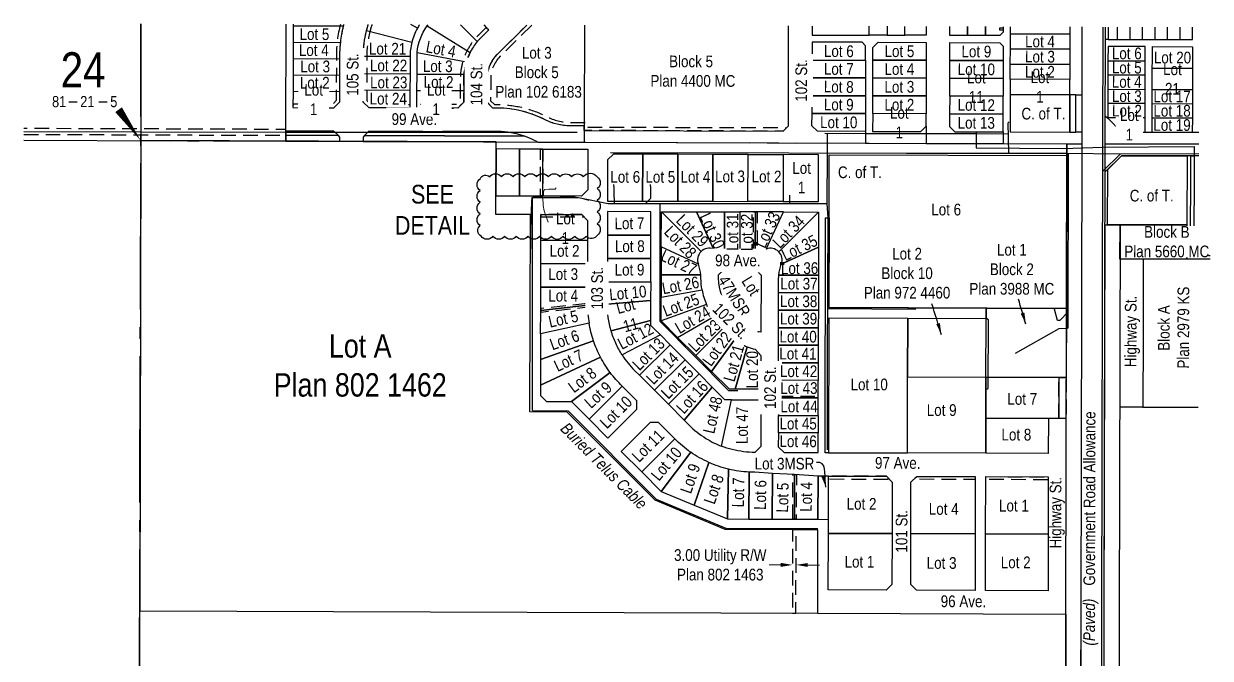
# Model space of a CAD drawing. Extents: x 489786 to 491808, y 6209120 to 6210926.
# Drawn here: x 490795 to 491808, y 6209662 to 6210204 of the extents above; entities that cross this region are included whole.
import ezdxf
from ezdxf.enums import TextEntityAlignment as Align

# ---------------------------------------------------------------- set-up
doc = ezdxf.new("R2010")
doc.units = 0
doc.header["$LTSCALE"] = 5
doc.header["$PDSIZE"] = 0.5
doc.linetypes.add('foc-FLOWLINE', pattern=[3.75, 2.5, -1.25])
doc.linetypes.add('foc-QUARTERLINE', pattern=[33, 25, -3, 2, -3])
doc.layers.get('Defpoints').update_dxf_attribs({"color": 9})
for name, color, linetype in [('10', 1, 'Continuous'), ('9', 3, 'Continuous'), ('AS-TELUS', 224, 'foc-TEL'), ('AS-UNDERLAY-H', 141, 'Continuous'), ('C-EZE', 13, 'foc-FLOWLINE'), ('C-SYMBOL', 7, 'Continuous'), ('DETAIL-T', 7, 'Continuous'), ('F-EZE', 190, 'foc-FLOWLINE'), ('F-RW', 190, 'Continuous'), ('L-QSEC', 8, 'foc-QUARTERLINE'), ('L-ROAD-T', 7, 'Continuous'), ('L-SEC', 7, 'Continuous'), ('L-SECLBL', 7, 'Continuous'), ('L-TITLEDB', 4, 'Continuous'), ('L-TITLEDB-T', 4, 'Continuous'), ('PROPOSED-SCOPE', 240, 'Continuous')]:
    doc.layers.add(name, color=color, linetype=linetype)
for name, color, linetype, lineweight in [('AS-CABLE-ATCO PIPELINES', 241, 'foc-CABLE', 9), ('C-EZE-T', 13, 'Continuous', 9), ('T-TEXT', 48, 'Continuous', 18)]:
    doc.layers.add(name, color=color, linetype=linetype, lineweight=lineweight)
doc.styles.add('175L', font='ARIALN.TTF', dxfattribs={"height": 20})
doc.styles.add('80CG', font='ARIALN.TTF', dxfattribs={"height": 10})
doc.styles.add('80L', font='ARIALN.TTF', dxfattribs={"height": 10})
doc.styles.add('80LS', font='ARIALNI.TTF', dxfattribs={"height": 10})
doc.styles.add('foc-LtypeFont', font='ARIALN.TTF', dxfattribs={"height": 7.35})
doc.styles.add('SIMPLEX', font='ARIALN.TTF')
doc.linetypes.add('foc-CABLE', pattern='A,2,-1,["C",foc-LtypeFont,S=0.2,R=0,X=-0.625,Y=-0.75],-1.24,8', length=12.24)
doc.linetypes.add('foc-TEL', pattern='A,2,-1,["T",foc-LtypeFont,S=0.2,R=0,X=-0.425,Y=-0.75],-1.24,8', length=12.24)
doc.dimstyles.new('Compass 5 000', dxfattribs={"dimscale": 5, "dimtxt": 9, "dimasz": 2, "dimexe": 0.2, "dimexo": 0.0625, "dimgap": 0.5, "dimtad": 0, "dimtih": 1, "dimtoh": 1, "dimzin": 0, "dimdsep": 46, "dimtxsty": '80CG', "dimcen": 0.1, "dimse1": 1, "dimse2": 1, "dimclrd": 256, "dimclrt": 256, "dimaunit": 1, "dimadec": 4, "dimazin": 0, "dimtfac": 0.06, "dimtofl": 0, "dimtmove": 0, "dimatfit": 1, "dimfxl": 0.2, "dimtolj": 1, "dimtzin": 0, "dimlwd": -1, "dimarcsym": 0})

# ---------------------------------------------------------------- blocks, each defined once
blk = doc.blocks.new('L-SECLBL')
at = {"layer": '9', "color": 7}
for p, q in [((-5.1, -27.8), (-12.3, -27.8)), ((20.7, -27.8), (13.5, -27.8))]:
    blk.add_line(p, q, dxfattribs=at)
at = {"layer": '10', "color": 2, "style": 'SIMPLEX'}
blk.add_attdef('SEC', text='', height=30, dxfattribs=at).set_placement((0, 0), align=Align.MIDDLE)
at = {"layer": '10', "color": 5, "style": '80L'}
blk.add_attdef('TWP', text='', height=9.5, dxfattribs=at).set_placement((-14.4, -27.4), align=Align.MIDDLE_RIGHT)
blk.add_attdef('RGE', text='', height=9.5, dxfattribs=at).set_placement((3.6, -27.4), align=Align.MIDDLE_CENTER)
blk.add_attdef('MER', text='', height=9.5, dxfattribs=at).set_placement((23.2, -27.4), align=Align.MIDDLE_LEFT)
blk = doc.blocks.new('*D449')
at = {"layer": 'C-EZE-T', "transparency": 16777216}
for p, q in [((491441.5, 6209741.8), (491431.5, 6209741.8)), ((491464.6, 6209741.7), (491474.6, 6209741.7))]:
    blk.add_line(p, q, dxfattribs=at)
for points in [[(491441.5, 6209743.5), (491441.4, 6209740.1), (491451.5, 6209741.8)], [(491464.6, 6209743.4), (491464.5, 6209740.1), (491454.6, 6209741.8)]]:
    blk.add_solid(points, dxfattribs=at)
at = {"layer": 'Defpoints', "color": 0, "transparency": 16777216}
for p in [(491451.4, 6209740.7), (491451.5, 6209741.8), (491454.5, 6209740.7)]:
    blk.add_point(p, dxfattribs=at)
at = {"layer": 'C-EZE-T', "transparency": 16777216, "insert": (491389.8, 6209741.8), "char_height": 10, "attachment_point": 5, "style": '80CG'}
blk.add_mtext('\\A1;3.00 Utility R/W\\PPlan 802 1463', dxfattribs=at)

msp = doc.modelspace()

# ---------------------------------------------------------------- hatches: boundary and pattern name
at = {"layer": 'AS-UNDERLAY-H'}
h = msp.add_hatch(color=256, dxfattribs=at)
h.dxf.hatch_style = 1
h.paths.add_polyline_path([(491418.613, 6210017.762), (491422.138, 6210017.762), (491422.138, 6210014.592), (491418.613, 6210014.592)])
h = msp.add_hatch(color=256, dxfattribs=at)
h.dxf.hatch_style = 1
h.paths.add_polyline_path([(491340.938, 6210004.729), (491340.938, 6210001.204), (491337.767, 6210001.204), (491337.767, 6210004.729)])
h = msp.add_hatch(color=256, dxfattribs=at)
h.dxf.hatch_style = 1
h.paths.add_polyline_path([(491440.894, 6210000.702), (491444.495, 6210000.702), (491444.495, 6209998.154), (491440.894, 6209998.154)])

# ---------------------------------------------------------------- linework, layer by layer
at = {"layer": 'AS-CABLE-ATCO PIPELINES', "flags": 128}
for points in [[(491238.687, 6210056.969), (491238.69, 6210060.767), (491239.736, 6210062.589), (491243.252, 6210062.964), (491248.695, 6210063.013), (491249.486, 6210064.194)], [(491228.778, 6210011.941), (491228.771, 6210028.663), (491228.41, 6210043.479), (491228.657, 6210052.357), (491228.845, 6210055.706), (491229.691, 6210056.168), (491231.159, 6210056.184), (491237.177, 6210056.12), (491238.422, 6210056.329), (491238.431, 6210056.338)], [(491242.732, 6210034.864), (491240.127, 6210041.827), (491239.24, 6210044.488), (491238.625, 6210049.062), (491238.289, 6210056.231)], [(491238.997, 6210055.998), (491252.914, 6210056.382), (491261.585, 6210056.494), (491265.433, 6210056.253), (491270.753, 6210055.207), (491277.416, 6210053.296)]]:
    msp.add_lwpolyline(points, dxfattribs=at)
at = {"layer": 'AS-TELUS', "flags": 128}
for points in [[(491714.805, 6209197.274), (491715.028, 6209297.286), (491715.85, 6209699.455), (491716.672, 6210101.624), (491716.876, 6210201.513)], [(491636.351, 6210093.632), (491635.807, 6210119.694), (491636.735, 6210120.524)], [(490794.803, 6210112.329), (490894.754, 6210111.902), (491018.766, 6210111.708), (491267.588, 6210111.533)], [(491479.033, 6210110.673), (491513.9, 6210110.602), (491608.499, 6210110.452), (491636.003, 6210110.311)], [(491481.46, 6209840.268), (491481.489, 6209917.715), (491481.891, 6210038.362), (491481.076, 6210050.551), (491481.288, 6210093.818), (491481.288, 6210110.669)], [(491608.499, 6210111.966), (491608.499, 6210098.169), (491682.546, 6210097.566), (491716.666, 6210098.703), (491794.761, 6210099.322), (491794.712, 6210081.661)], [(491296.008, 6210094.307), (491448.382, 6210093.859), (491548.905, 6210093.733), (491685.754, 6210093.575), (491731.286, 6210093.267), (491798.499, 6210093.297)], [(491641.996, 6209922.782), (491679.421, 6209943.932), (491686.467, 6209944.152), (491687.04, 6209944.548), (491687.322, 6210093.564)], [(491731.718, 6210093.267), (491716.624, 6210078.349)], [(491449.218, 6210050.565), (491449.005, 6210077.784), (491453.513, 6210077.741)], [(491299.462, 6210050.722), (491298.931, 6210070.426)], [(491326.027, 6210050.647), (491330.379, 6210055.096), (491330.274, 6210075.4), (491336.778, 6210075.454)], [(491229.433, 6209873.702), (491229.364, 6209921), (491229.478, 6209999.768), (491229.363, 6210031.069), (491229.294, 6210055.407), (491268.845, 6210055.686), (491293.964, 6210050.738), (491338.512, 6210050.612), (491481.076, 6210050.551)], [(491404.881, 6209890.436), (491397.228, 6209890.436), (491338.542, 6209949.737), (491338.585, 6210050.612)], [(491481.633, 6209960.858), (491556.942, 6209960.452)], [(491687.065, 6209958.038), (491679.793, 6209950.726), (491677.775, 6209950.782), (491675.365, 6209960.307)], [(491617.637, 6209891.755), (491618.58, 6209892.92), (491618.931, 6209951.185), (491617.415, 6209952.166)], [(491229.433, 6209873.702), (491259.93, 6209873.567), (491335.141, 6209798.089), (491394.512, 6209773.15), (491473.226, 6209772.937)]]:
    msp.add_lwpolyline(points, dxfattribs=at)
at = {"layer": 'C-EZE', "flags": 128}
for points in [[(491236.261, 6210097.164), (491238.259, 6210097.157), (491238.183, 6210057.137), (491236.185, 6210057.142)], [(491273.529, 6210039.151), (491271.535, 6210041.153), (491236.564, 6210041.216), (491236.56, 6210039.218)], [(491439.483, 6209886.092), (491473.453, 6209886.024), (491473.45, 6209884.526), (491439.479, 6209884.594)], [(491451.693, 6209780.845), (491451.84, 6209819.014), (491454.837, 6209818.837), (491454.691, 6209780.835)], [(491534.182, 6209815.036), (491531.69, 6209817.541), (491482.306, 6209817.713), (491482.301, 6209815.217)], [(491607.625, 6209817.275), (491607.62, 6209814.778), (491555.162, 6209814.962), (491557.665, 6209817.45)], [(491616.616, 6209817.243), (491669.983, 6209817.057), (491669.978, 6209814.558), (491616.612, 6209814.746)], [(491451.414, 6209700.484), (491454.411, 6209700.474), (491454.656, 6209771.844), (491451.659, 6209771.855)]]:
    msp.add_lwpolyline(points, close=True, dxfattribs=at)
msp.add_lwpolyline([(491418.316, 6210043.486), (491421.313, 6210043.481), (491421.247, 6210009.792, -0.01132474), (491419.749, 6210009.635, -0.01127099), (491418.25, 6210009.545)], format="xyb", close=True, dxfattribs=at)
msp.add_lwpolyline([(491276.385, 6209965.258), (491236.411, 6209960.799), (491236.408, 6209959.29), (491236.405, 6209957.782), (491276.405, 6209962.245, -0.00388236), (491276.384, 6209963.75)], format="xyb", dxfattribs=at)
at = {"layer": 'C-EZE'}
msp.add_lwpolyline([(491679.148, 6209901.942), (491685.362, 6209901.914), (491685.291, 6209866.956), (491679.076, 6209866.978)], close=True, dxfattribs=at)
at = {"layer": 'F-EZE', "flags": 128}
for points in [[(491065.271, 6210203.746, 0.06105882), (491061.868, 6210176.482), (491061.785, 6210138.7), (491058.538, 6210135.466), (491024.815, 6210135.568), (491024.805, 6210132.601), (491059.771, 6210132.467), (491064.778, 6210137.452), (491064.798, 6210146.444), (491064.824, 6210160.45), (491064.861, 6210174.43, -0.03065078), (491065.541, 6210188.415, -0.03233666), (491068.022, 6210202.396, -0.00314319), (491068.359, 6210203.736, -0.00314319)], [(491092.276, 6210203.654, 0.01827628), (491090.494, 6210197.557, 0.06153069), (491087.84, 6210176.423), (491087.758, 6210138.647), (491090.992, 6210135.401), (491124.718, 6210135.337), (491124.711, 6210132.34), (491089.743, 6210132.406), (491084.759, 6210137.413), (491084.781, 6210147.405), (491084.814, 6210161.4), (491084.844, 6210176.427, -0.0615652), (491087.59, 6210198.313, -0.01548271), (491089.125, 6210203.664, -0.01548271)], [(491228.706, 6210203.186), (491201.64, 6210176.228, 0.19890874), (491193.699, 6210157.171), (491193.659, 6210138.433), (491196.892, 6210135.186), (491199.646, 6210135.18, -0.11927416), (491241.541, 6210124.952, 0.11890259), (491261.593, 6210120.039), (491273.655, 6210119.995), (491276.646, 6210119.985), (491276.638, 6210115.999), (491446.477, 6210115.472), (491443.476, 6210112.487), (491273.668, 6210113.098), (491273.645, 6210116.998), (491261.581, 6210117.043, -0.11891085), (491240.165, 6210122.289, 0.11927294), (491199.64, 6210132.184), (491195.644, 6210132.192), (491190.659, 6210137.199), (491190.703, 6210157.178, -0.19889484), (491199.527, 6210178.351), (491224.474, 6210203.201)]]:
    msp.add_lwpolyline(points, format="xyb", dxfattribs=at)
msp.add_lwpolyline([(491130.706, 6210132.33), (491165.673, 6210132.251), (491170.677, 6210137.241), (491170.695, 6210147.213), (491170.723, 6210157.221, -0.02020893), (491170.891, 6210161.217, -0.05415034), (491172.926, 6210171.811, -0.04239832), (491176.088, 6210179.654, -0.05643441), (491182.255, 6210189.051, -0.02344716), (491185.422, 6210192.517), (491192.009, 6210199.077), (491189.897, 6210201.2), (491183.308, 6210194.641, 0.02212433), (491180.132, 6210191.183, 0.05652463), (491173.535, 6210181.239, 0.04523002), (491169.968, 6210172.37, 0.05370291), (491167.885, 6210161.223, 0.0190905), (491167.728, 6210157.227), (491167.704, 6210147.22), (491167.684, 6210138.486), (491164.437, 6210135.252), (491130.713, 6210135.326)], format="xyb", close=True, dxfattribs=at)
msp.add_lwpolyline([(490794.797, 6210109.754), (490894.881, 6210109.418), (491018.763, 6210108.923), (491018.767, 6210112.591), (491018.769, 6210113.95), (490894.892, 6210114.414), (490794.808, 6210114.749)], dxfattribs=at)
at = {"layer": 'F-RW', "flags": 128}
msp.add_lwpolyline([(491628.568, 6210198.809), (491628.572, 6210200.803), (491631.567, 6210200.798), (491631.563, 6210198.804)], close=True, dxfattribs=at)
at = {"layer": 'L-QSEC'}
for p, q in [((490893.007, 6209300.07), (490894.952, 6210204.33)), ((490794.787, 6210104.721), (491698.564, 6210101.624)), ((491718.671, 6210101.621), (491798.516, 6210101.606))]:
    msp.add_line(p, q, dxfattribs=at)
at = {"layer": 'L-SEC'}
for p, q in [((491698.768, 6210201.575), (491698.564, 6210101.624)), ((491718.671, 6210101.62), (491718.875, 6210201.507)), ((491698.564, 6210101.624), (491697.742, 6209699.456)), ((491717.849, 6209699.451), (491718.671, 6210101.62)), ((491697.742, 6209699.456), (491696.921, 6209297.288)), ((491717.027, 6209297.281), (491717.849, 6209699.451))]:
    msp.add_line(p, q, dxfattribs=at)
at = {"layer": 'L-SECLBL', "flags": 128}
msp.add_lwpolyline([(490894.737, 6210104.379, 0, 6.997, 0), (490875.823, 6210130.838, 0, 0, 0)], format="xyseb", dxfattribs=at)
at = {"layer": 'L-TITLEDB'}
for p, q in [((491024.958, 6210202.486), (491068.023, 6210202.396)), ((491131.06, 6210200.443), (491125.48, 6210203.54)), ((491139.442, 6210202.415), (491176.087, 6210179.654)), ((491167.972, 6210203.394), (491182.254, 6210189.051)), ((491729.274, 6210190.882), (491729.296, 6210201.471)), ((491739.93, 6210190.858), (491739.951, 6210201.434)), ((491750.586, 6210190.835), (491750.607, 6210201.398)), ((491761.243, 6210190.812), (491761.263, 6210201.361)), ((491771.898, 6210190.789), (491771.919, 6210201.325)), ((491782.554, 6210190.765), (491782.574, 6210201.288)), ((491126.271, 6210188.241), (491087.591, 6210198.313)), ((491721.054, 6210190.9), (491718.853, 6210190.904)), ((491024.928, 6210188.501), (491065.54, 6210188.415)), ((491130.934, 6210179.754), (491172.926, 6210171.811)), ((491024.898, 6210174.515), (491064.861, 6210174.43)), ((491721.017, 6210172.624), (491752.831, 6210172.557)), ((491024.856, 6210160.56), (491064.824, 6210160.45)), ((491124.771, 6210161.3), (491084.814, 6210161.4)), ((491130.767, 6210161.292), (491170.891, 6210161.217)), ((491752.805, 6210160.373), (491720.992, 6210160.44)), ((491758.908, 6210166.475), (491793.165, 6210166.433)), ((491024.835, 6210146.578), (491064.798, 6210146.444)), ((491124.743, 6210147.324), (491084.781, 6210147.405)), ((491130.739, 6210147.313), (491170.695, 6210147.213)), ((491720.967, 6210148.257), (491752.779, 6210148.191)), ((491758.869, 6210148.183), (491793.13, 6210148.142)), ((491752.754, 6210136.008), (491720.942, 6210136.071)), ((491758.844, 6210136.003), (491793.107, 6210135.974)), ((491752.729, 6210123.825), (491720.917, 6210123.883)), ((491758.819, 6210123.822), (491793.085, 6210123.804)), ((491063.547, 6210108.728), (491018.763, 6210108.897)), ((491513.903, 6210112.299), (491513.885, 6210102.25)), ((491565.657, 6210116.684), (491565.631, 6210102.068)), ((491631.396, 6210111.886), (491631.377, 6210101.837)), ((491750.863, 6209876.509), (491731.005, 6209876.516))]:
    msp.add_line(p, q, dxfattribs=at)
at = {"layer": 'L-TITLEDB', "flags": 128}
for points in [[(490894.952, 6210204.33), (490894.759, 6210114.414), (490894.748, 6210109.419), (490894.737, 6210104.424), (491018.748, 6210103.989), (491018.763, 6210108.923), (491018.769, 6210113.95), (491018.967, 6210203.905)], [(491273.83, 6210203.031), (491273.655, 6210119.995), (491273.645, 6210116.998), (491273.668, 6210113.098), (491443.476, 6210112.487), (491448.052, 6210117.04), (491448.231, 6210202.434)], [(491468.352, 6210202.365), (491468.34, 6210194.596), (491517.104, 6210194.614), (491517.111, 6210202.198)], [(491532.337, 6210202.146), (491532.323, 6210194.555), (491517.104, 6210194.614), (491517.111, 6210202.198)], [(491532.337, 6210202.146), (491532.323, 6210194.555), (491547.541, 6210194.497), (491547.555, 6210202.094)], [(491565.817, 6210202.031), (491565.803, 6210194.427), (491547.541, 6210194.497), (491547.555, 6210202.094)], [(491601.133, 6210201.91), (491601.118, 6210194.291), (491585.9, 6210194.35), (491585.914, 6210201.962)], [(491616.35, 6210201.858), (491616.335, 6210194.233), (491601.118, 6210194.291), (491601.133, 6210201.91)], [(491631.569, 6210201.806), (491631.56, 6210197.219), (491628.509, 6210194.186), (491616.335, 6210194.233), (491616.35, 6210201.858)], [(491688.495, 6210201.611), (491688.482, 6210195.482), (491637.647, 6210195.676), (491637.659, 6210201.785)], [(491721.076, 6210201.499), (491721.054, 6210190.9), (491729.274, 6210190.882), (491739.93, 6210190.858), (491750.586, 6210190.835), (491761.243, 6210190.812), (491771.898, 6210190.789), (491782.554, 6210190.765), (491793.21, 6210190.742), (491793.23, 6210201.252)], [(491752.703, 6210111.642), (491752.729, 6210123.825), (491752.754, 6210136.008), (491752.779, 6210148.191), (491752.805, 6210160.373), (491752.831, 6210172.557), (491752.857, 6210184.74), (491721.041, 6210184.81), (491721.017, 6210172.624), (491720.992, 6210160.44), (491720.967, 6210148.257), (491720.942, 6210136.071), (491720.917, 6210123.883), (491720.916, 6210123.502)], [(491758.793, 6210111.64), (491758.819, 6210123.822), (491758.844, 6210136.003), (491758.869, 6210148.183), (491758.895, 6210160.364), (491758.908, 6210166.475), (491758.921, 6210172.546), (491758.947, 6210184.726), (491793.198, 6210184.652), (491793.176, 6210172.483), (491793.165, 6210166.433), (491793.153, 6210160.312), (491793.13, 6210148.142), (491793.107, 6210135.974), (491793.085, 6210123.804), (491793.062, 6210111.635)], [(491124.806, 6210176.343), (491087.84, 6210176.423), (491084.844, 6210176.427)], [(491798.495, 6210091.536), (491794.739, 6210091.537), (491791.743, 6210091.538), (491788.545, 6210091.538), (491732.698, 6210091.548), (491718.622, 6210077.639), (491718.65, 6210091.549), (491718.72, 6210125.713), (491720.916, 6210123.502), (491732.702, 6210111.645), (491752.703, 6210111.642), (491758.793, 6210111.64), (491793.062, 6210111.635), (491798.536, 6210111.634)], [(491273.668, 6210113.098), (491273.65, 6210103.093)], [(491198.281, 6210097.297), (491198.3, 6210103.359), (491233.83, 6210103.153), (491273.65, 6210103.093), (491513.885, 6210102.25), (491565.631, 6210102.068), (491631.377, 6210101.837), (491685.77, 6210101.65), (491685.75, 6210091.597)], [(491683.865, 6209197.381), (491684.127, 6209297.314), (491684.948, 6209699.482), (491685.77, 6210101.65), (491698.564, 6210101.624), (491697.742, 6209699.456), (491696.921, 6209297.288), (491696.697, 6209197.336)], [(491808.404, 6210003.153), (491788.297, 6210003.161), (491788.305, 6210006.159), (491791.503, 6210006.156), (491791.743, 6210091.538), (491794.739, 6210091.537), (491794.5, 6210006.156), (491808.404, 6210006.149)], [(491716.804, 6209197.267), (491717.027, 6209297.281), (491717.849, 6209699.451), (491718.529, 6210032.428), (491731.323, 6210032.428), (491730.643, 6209699.425), (491729.821, 6209297.253), (491729.597, 6209197.223)], [(491808.404, 6210003.153), (491751.122, 6210003.178), (491750.987, 6209937.405), (491750.863, 6209876.509), (491798.056, 6209876.491)]]:
    msp.add_lwpolyline(points, dxfattribs=at)
for points in [[(491024.961, 6210203.884), (491024.958, 6210202.486), (491024.928, 6210188.501), (491024.898, 6210174.515), (491024.856, 6210160.56), (491024.835, 6210146.578), (491024.805, 6210132.601), (491059.771, 6210132.467), (491064.778, 6210137.452), (491064.798, 6210146.444), (491064.824, 6210160.45), (491064.861, 6210174.43, -0.03065078), (491065.541, 6210188.415, -0.03233666), (491068.022, 6210202.396, -0.00314319), (491068.359, 6210203.736, -0.00314319)], [(491132.909, 6210203.514, 0.01793136), (491131.06, 6210200.443, 0.0657827), (491126.27, 6210188.241, 0.06008824), (491124.806, 6210176.344), (491124.771, 6210161.3), (491124.743, 6210147.324), (491124.718, 6210135.337), (491124.711, 6210132.34), (491089.743, 6210132.406), (491084.758, 6210137.413), (491084.78, 6210147.405), (491084.813, 6210161.4), (491084.843, 6210176.427, -0.0615652), (491087.59, 6210198.313, -0.01548207), (491089.124, 6210203.664)], [(491187.779, 6210203.326), (491189.897, 6210201.2), (491192.009, 6210199.077), (491185.422, 6210192.517, 0.02344716), (491182.255, 6210189.051, 0.05643441), (491176.088, 6210179.654, 0.04239832), (491172.926, 6210171.811, 0.05415034), (491170.891, 6210161.217, 0.02020893), (491170.723, 6210157.221), (491170.695, 6210147.213), (491170.677, 6210137.241), (491165.673, 6210132.251), (491130.706, 6210132.33), (491130.739, 6210147.313), (491130.767, 6210161.292), (491130.795, 6210176.342, -0.01932148), (491130.934, 6210179.754, -0.1403695), (491139.442, 6210202.415, -0.00770959), (491140.264, 6210203.489, -0.00770959)], [(491273.83, 6210203.031), (491273.655, 6210119.995), (491273.645, 6210116.998), (491261.581, 6210117.043, -0.11891085), (491240.165, 6210122.289, 0.11927294), (491199.64, 6210132.184), (491195.644, 6210132.192), (491190.659, 6210137.199), (491190.703, 6210157.178, -0.19889484), (491199.527, 6210178.351), (491224.474, 6210203.201)], [(491371.1, 6209998.961), (491339.422, 6210013.666), (491339.376, 6209989.69), (491373.223, 6209989.625, 0.0710165), (491371.1, 6209998.961)], [(491347.012, 6209929.909), (491338.657, 6209938.296), (491306.029, 6209921.217, 0.05332646), (491316.664, 6209907.986), (491320.81, 6209903.824)]]:
    msp.add_lwpolyline(points, format="xyb", dxfattribs=at)
for points in [[(491637.623, 6210182.725), (491637.647, 6210195.676), (491688.482, 6210195.482), (491688.455, 6210182.526)], [(491514.019, 6210173.215), (491514.006, 6210185.393), (491510.964, 6210188.442), (491468.328, 6210188.506), (491468.279, 6210173.245)], [(491520.109, 6210173.27), (491520.129, 6210183.944), (491524.706, 6210188.495), (491565.792, 6210188.337), (491565.763, 6210173.091)], [(491585.86, 6210173.016), (491585.889, 6210188.26), (491628.497, 6210188.097), (491631.536, 6210185.039), (491631.513, 6210172.847)], [(491637.597, 6210169.771), (491637.623, 6210182.725), (491688.455, 6210182.526), (491688.429, 6210169.57)], [(491468.239, 6210158.079), (491468.279, 6210173.245), (491514.019, 6210173.215), (491513.99, 6210157.986)], [(491520.08, 6210158.022), (491520.109, 6210173.27), (491565.763, 6210173.091), (491565.735, 6210157.847)], [(491585.831, 6210157.772), (491585.86, 6210173.016), (491631.513, 6210172.847), (491631.483, 6210157.607)], [(491637.572, 6210156.818), (491637.597, 6210169.771), (491688.429, 6210169.57), (491688.402, 6210156.613)], [(491468.252, 6210142.802), (491468.239, 6210158.079), (491513.99, 6210157.986), (491513.961, 6210142.757)], [(491520.051, 6210142.773), (491520.08, 6210158.022), (491565.735, 6210157.847), (491565.706, 6210142.601)], [(491585.803, 6210142.528), (491585.831, 6210157.772), (491631.483, 6210157.607), (491631.454, 6210142.366)], [(491688.376, 6210143.657), (491688.402, 6210156.613), (491637.572, 6210156.818), (491637.547, 6210143.865)], [(491468.28, 6210127.682), (491468.252, 6210142.802), (491513.961, 6210142.757), (491513.932, 6210127.527)], [(491520.022, 6210127.525), (491520.051, 6210142.773), (491565.706, 6210142.601), (491565.677, 6210127.356)], [(491631.424, 6210127.126), (491631.454, 6210142.366), (491585.803, 6210142.528), (491585.774, 6210127.285)], [(491688.376, 6210143.657), (491637.547, 6210143.865), (491637.486, 6210111.864), (491688.311, 6210111.686)], [(491693.513, 6210143.646), (491688.376, 6210143.657), (491688.311, 6210111.686), (491693.448, 6210111.668)], [(491693.513, 6210143.646), (491698.65, 6210143.636), (491698.584, 6210111.649), (491693.448, 6210111.668)], [(491513.903, 6210112.299), (491472.822, 6210112.443), (491468.168, 6210116.979), (491468.28, 6210127.682), (491513.932, 6210127.527)], [(491565.657, 6210116.684), (491565.677, 6210127.356), (491520.022, 6210127.525), (491519.993, 6210112.278), (491561.081, 6210112.132)], [(491631.396, 6210111.886), (491631.424, 6210127.126), (491585.774, 6210127.285), (491585.754, 6210116.614), (491590.314, 6210112.03)], [(491064.789, 6210103.827), (491064.8, 6210107.469), (491063.547, 6210108.728), (491059.819, 6210112.472), (491018.767, 6210112.563), (491018.763, 6210108.923), (491018.748, 6210103.989)], [(491473.08, 6209700.409), (491473.224, 6209771.779), (491454.656, 6209771.844), (491451.659, 6209771.855), (491394.108, 6209772.056), (491334.082, 6209797.055), (491287.492, 6209843.825), (491259.008, 6209872.417), (491227.252, 6209872.478), (491227.572, 6210041.232), (491198.188, 6210041.285), (491198.216, 6210057.222), (491198.281, 6210097.297), (491198.3, 6210103.359), (490894.737, 6210104.424), (490893.873, 6209702.432), (491473.08, 6209700.409)], [(491218.264, 6210097.227), (491198.281, 6210097.297), (491198.216, 6210057.222), (491218.199, 6210057.18)], [(491238.259, 6210097.157), (491218.264, 6210097.227), (491218.199, 6210057.18), (491238.183, 6210057.137)], [(491276.637, 6210097.023), (491276.571, 6210062.259), (491271.36, 6210057.067), (491238.183, 6210057.137), (491238.259, 6210097.157)], [(491323.588, 6210092.869), (491298.609, 6210092.957), (491293.604, 6210087.98), (491293.536, 6210052.713), (491323.51, 6210052.657)], [(491353.562, 6210092.764), (491323.588, 6210092.869), (491323.51, 6210052.657), (491353.483, 6210052.601)], [(491383.535, 6210092.659), (491353.562, 6210092.764), (491353.483, 6210052.601), (491383.457, 6210052.544)], [(491413.51, 6210092.554), (491383.535, 6210092.659), (491383.457, 6210052.544), (491413.431, 6210052.487)], [(491443.404, 6210052.431), (491413.431, 6210052.487), (491413.51, 6210092.554), (491443.484, 6210092.449)], [(491473.788, 6210052.375), (491473.869, 6210092.343), (491443.484, 6210092.449), (491443.404, 6210052.431)], [(491482.859, 6210092.311), (491685.75, 6210091.597), (491685.483, 6209960.948), (491482.596, 6209961.661)], [(491731.084, 6210032.428), (491720.731, 6210032.429), (491720.828, 6210079.82), (491732.698, 6210091.548), (491788.545, 6210091.538), (491788.379, 6210032.425)], [(491236.522, 6210019.236), (491236.564, 6210041.216), (491271.535, 6210041.153), (491276.521, 6210036.149), (491276.488, 6210019.165)], [(491330.45, 6210023.671), (491330.488, 6210043.652), (491293.518, 6210043.721), (491293.479, 6210023.741)], [(491479.35, 6209837.705), (491479.754, 6210038.366), (491482.75, 6210038.36), (491482.596, 6209961.661), (491616.909, 6209961.19), (491616.891, 6209952.199), (491549.944, 6209952.434), (491482.578, 6209952.67), (491482.346, 6209837.696)], [(491751.122, 6210003.178), (491731.264, 6210003.187), (491731.323, 6210032.428), (491788.379, 6210032.425), (491788.305, 6210006.159), (491788.297, 6210003.161)], [(491236.484, 6209999.254), (491236.522, 6210019.236), (491276.488, 6210019.165), (491276.449, 6209999.185)], [(491330.411, 6210003.69), (491330.45, 6210023.671), (491293.479, 6210023.741), (491293.44, 6210003.76)], [(491236.446, 6209979.273), (491236.484, 6209999.254), (491276.449, 6209999.185), (491276.41, 6209979.205)], [(491330.373, 6209983.707), (491330.411, 6210003.69), (491293.44, 6210003.76), (491293.403, 6209983.777)], [(491293.365, 6209964.547), (491293.403, 6209983.777), (491330.373, 6209983.707), (491330.343, 6209967.722)], [(491439.658, 6209974.512), (491473.631, 6209974.446), (491473.601, 6209959.458), (491439.628, 6209959.525)], [(491439.628, 6209959.525), (491473.601, 6209959.458), (491473.571, 6209944.472), (491439.598, 6209944.538)], [(491616.909, 6209961.19), (491685.483, 6209960.948), (491685.362, 6209901.914), (491679.148, 6209901.942), (491616.789, 6209902.211), (491616.891, 6209952.199)], [(491549.944, 6209952.434), (491482.578, 6209952.67), (491482.346, 6209837.696), (491549.712, 6209837.458), (491549.844, 6209902.5)], [(491616.891, 6209952.199), (491549.944, 6209952.434), (491549.844, 6209902.5), (491616.789, 6209902.211)], [(491392.974, 6209944.636), (491402.596, 6209934.975), (491382.312, 6209907.213), (491368.915, 6209920.661)], [(491439.598, 6209944.538), (491473.571, 6209944.472), (491473.541, 6209929.485), (491439.568, 6209929.552)], [(491359.703, 6209917.168), (491347.012, 6209929.909), (491320.81, 6209903.824), (491333.501, 6209891.083)], [(491439.568, 6209929.552), (491473.541, 6209929.485), (491473.51, 6209914.498), (491439.538, 6209914.567)], [(491371.689, 6209905.136), (491359.703, 6209917.168), (491333.501, 6209891.083), (491345.487, 6209879.049)], [(491382.971, 6209893.811), (491371.689, 6209905.136), (491345.487, 6209879.049), (491358.883, 6209865.6)], [(491439.508, 6209899.579), (491439.538, 6209914.567), (491473.51, 6209914.498), (491473.48, 6209899.512)], [(491473.45, 6209884.526), (491473.48, 6209899.512), (491439.508, 6209899.579), (491439.479, 6209884.594)], [(491549.844, 6209902.5), (491616.789, 6209902.211), (491616.718, 6209867.196), (491616.657, 6209837.224), (491549.712, 6209837.458)], [(491679.148, 6209901.942), (491679.076, 6209866.978), (491670.085, 6209867.01), (491616.718, 6209867.196), (491616.789, 6209902.211)], [(491318.635, 6209874.863), (491318.648, 6209881.929), (491306.041, 6209894.585), (491277.726, 6209866.367), (491293.86, 6209850.171)], [(491473.42, 6209869.539), (491473.45, 6209884.526), (491439.479, 6209884.594), (491439.449, 6209869.607)], [(491473.42, 6209869.539), (491473.39, 6209854.551), (491439.419, 6209854.62), (491439.449, 6209869.607)], [(491670.085, 6209867.01), (491670.024, 6209837.037), (491616.657, 6209837.224), (491616.718, 6209867.196)], [(491350.996, 6209849.453), (491336.979, 6209863.526), (491329.916, 6209863.539), (491305.141, 6209838.847), (491322.687, 6209821.234)], [(491473.356, 6209837.726), (491473.39, 6209854.551), (491439.419, 6209854.62), (491439.395, 6209842.841), (491444.381, 6209837.828)], [(491453.339, 6209818.925), (491434.359, 6209820.044), (491434.212, 6209780.907), (491453.193, 6209780.84)], [(491473.315, 6209817.746), (491453.339, 6209818.925), (491453.193, 6209780.84), (491473.242, 6209780.77)], [(491482.306, 6209817.713), (491473.315, 6209817.746), (491473.242, 6209780.77), (491482.233, 6209780.738)], [(491531.69, 6209817.541), (491536.675, 6209812.529), (491536.587, 6209768.562), (491482.208, 6209768.748), (491482.233, 6209780.738), (491482.306, 6209817.713)], [(491607.625, 6209817.275), (491607.526, 6209768.318), (491552.571, 6209768.506), (491552.659, 6209812.473), (491557.665, 6209817.45)], [(491616.616, 6209817.243), (491669.983, 6209817.057), (491669.884, 6209768.1), (491616.518, 6209768.286)], [(491536.587, 6209768.562), (491536.498, 6209725.164), (491531.493, 6209720.187), (491482.112, 6209720.359), (491482.208, 6209768.748)], [(491607.526, 6209768.318), (491607.429, 6209719.922), (491557.468, 6209720.096), (491552.483, 6209725.108), (491552.571, 6209768.506)], [(491616.518, 6209768.286), (491669.884, 6209768.1), (491669.785, 6209719.704), (491616.419, 6209719.89)], [(491473.08, 6209700.409), (491684.949, 6209699.671), (491684.408, 6209434.944), (491664.05, 6209414.696), (491570.828, 6209321.991), (491546.513, 6209297.808), (490893.007, 6209300.07), (490893.873, 6209702.432)]]:
    msp.add_lwpolyline(points, close=True, dxfattribs=at)
for points in [[(491233.83, 6210103.153, -0.0118032), (491230.992, 6210104.537, 0.0332642), (491222.62, 6210108.182), (491085.923, 6210108.674), (491084.696, 6210107.451), (491084.686, 6210103.709), (491198.485, 6210103.358)], [(491222.62, 6210108.182, 0.08567061), (491199.597, 6210112.204), (491089.703, 6210112.437), (491085.923, 6210108.674)], [(491373.382, 6210009.606, 0.29644082), (491371.1, 6209998.961), (491339.422, 6210013.666), (491339.479, 6210043.635)], [(491384.037, 6210011.845, 0.29640205), (491373.382, 6210009.606), (491339.479, 6210043.635), (491369.455, 6210043.58)], [(491393.365, 6210009.686, -0.07092741), (491384.037, 6210011.845), (491369.455, 6210043.58), (491393.436, 6210043.535)], [(491406.557, 6210009.54), (491396.217, 6210009.561, -0.02099628), (491393.365, 6210009.686), (491393.436, 6210043.535), (491406.625, 6210043.509)], [(491419.814, 6210043.484), (491406.625, 6210043.509), (491406.557, 6210009.54), (491416.896, 6210009.521, 0.01003344), (491418.249, 6210009.545, 0.01133903), (491419.749, 6210009.635)], [(491443.794, 6210043.44), (491419.814, 6210043.484), (491419.749, 6210009.635, 0.01134815), (491421.247, 6210009.792, 0.05954946), (491429.084, 6210011.758)], [(491439.727, 6210009.475, 0.29642044), (491429.084, 6210011.758), (491443.794, 6210043.44), (491473.77, 6210043.384)], [(491441.967, 6209998.823, 0.29649941), (491439.727, 6210009.475), (491473.77, 6210043.384), (491473.71, 6210013.411)], [(491439.807, 6209989.494, -0.0708185), (491441.967, 6209998.823), (491473.71, 6210013.411), (491473.661, 6209989.433)], [(491373.223, 6209989.625), (491339.376, 6209989.69), (491339.34, 6209970.708), (491374.238, 6209976.837, -0.04615615), (491373.337, 6209986.771, 0.02147304)], [(491393.334, 6209994.581), (491419.717, 6209994.53), (491424.702, 6209989.525), (491424.606, 6209940.805, -0.19888116), (491413.214, 6209945.551), (491399.7, 6209959.118, -0.19892472), (491388.322, 6209986.741), (491388.328, 6209989.596)], [(491439.658, 6209974.512), (491439.682, 6209986.641, -0.02069629), (491439.807, 6209989.494), (491473.661, 6209989.433), (491473.631, 6209974.446)], [(491236.408, 6209959.29), (491236.446, 6209979.273), (491276.41, 6209979.205), (491276.384, 6209965.257, 0.0027013), (491276.384, 6209963.75)], [(491374.238, 6209976.837, 0.0600525), (491378.105, 6209964.473), (491339.301, 6209950.39), (491339.34, 6209970.708)], [(491296.574, 6209941.968, -0.07166695), (491293.365, 6209964.547), (491330.343, 6209967.722), (491330.31, 6209950.739)], [(491236.37, 6209939.309), (491236.408, 6209959.29), (491276.384, 6209963.75, 0.03987914), (491277.715, 6209948.368)], [(491378.105, 6209964.473), (491339.301, 6209950.39), (491353.403, 6209936.234), (491384.197, 6209954.178, -0.05543623)], [(491281.472, 6209933.393, -0.0398484), (491277.715, 6209948.368), (491236.37, 6209939.309), (491236.328, 6209917.329)], [(491333.018, 6209943.957), (491338.657, 6209938.296), (491306.029, 6209921.217, -0.03599078), (491300.533, 6209931.305, -0.03317312), (491296.574, 6209941.968), (491330.31, 6209950.739), (491330.302, 6209946.683)], [(491384.198, 6209954.177, 0.03466552), (491389.082, 6209948.544), (491392.974, 6209944.636), (491368.915, 6209920.661), (491353.403, 6209936.234)], [(491287.561, 6209919.204, -0.03981748), (491281.472, 6209933.393), (491236.328, 6209917.329), (491236.286, 6209895.348)], [(491402.596, 6209934.975, 0.09847439), (491412.673, 6209928.214), (491402.556, 6209891.892), (491397.563, 6209891.902), (491382.312, 6209907.213)], [(491412.673, 6209928.214, 0.05819047), (491419.597, 6209926.232), (491424.566, 6209920.826), (491424.508, 6209891.85), (491402.556, 6209891.892)], [(491295.825, 6209906.163, -0.03984119), (491287.561, 6209919.204), (491236.286, 6209895.348), (491236.269, 6209886.446), (491241.255, 6209881.441), (491262.749, 6209881.401)], [(491306.041, 6209894.585, -0.03849758), (491295.825, 6209906.163), (491262.749, 6209881.401), (491277.726, 6209866.367)], [(491399.419, 6209882.906), (491393.821, 6209882.917), (491382.971, 6209893.811), (491358.883, 6209865.6), (491363.03, 6209861.438, 0.05840534), (491377.598, 6209849.876, 0.04677011), (491390.958, 6209843.245)], [(491424.49, 6209882.858), (491424.411, 6209842.893), (491419.404, 6209837.915, -0.06115398), (491400.082, 6209840.35, -0.02997841), (491390.958, 6209843.245), (491399.419, 6209882.906), (491409.156, 6209882.889)], [(491364.605, 6209838.088, -0.04582671), (491350.996, 6209849.453), (491322.687, 6209821.234), (491339.189, 6209804.668)], [(491380.057, 6209829.394, -0.04582617), (491364.605, 6209838.088), (491339.189, 6209804.668), (491367.554, 6209792.854)], [(491396.834, 6209823.658, -0.04585541), (491380.057, 6209829.394), (491367.554, 6209792.854), (491395.92, 6209781.042)], [(491414.375, 6209821.076, -0.04568063), (491396.834, 6209823.658), (491395.92, 6209781.042), (491414.232, 6209780.977)], [(491434.359, 6209820.044), (491419.308, 6209820.933, -0.01269006), (491414.375, 6209821.076), (491414.232, 6209780.977), (491434.212, 6209780.907)]]:
    msp.add_lwpolyline(points, format="xyb", close=True, dxfattribs=at)
at = {"layer": 'PROPOSED-SCOPE', "flags": 128}
msp.add_lwpolyline([(491284.655, 6210073.406, -0.52056705), (491284.655, 6210063.411, -0.52056705), (491284.655, 6210053.416, -0.52056705), (491284.655, 6210043.421, -0.52056705), (491284.655, 6210033.426, -0.52056705), (491284.655, 6210023.431, -0.52056705), (491275.511, 6210022.598, -0.52056705), (491265.515, 6210022.617, -0.52056705), (491255.52, 6210022.636, -0.52056705), (491245.525, 6210022.655, -0.52056705), (491235.53, 6210022.674, -0.52056705), (491225.535, 6210022.69, -0.52056705), (491215.54, 6210022.69, -0.52056705), (491205.545, 6210022.69, -0.52056705), (491195.55, 6210022.69, -0.52056705), (491185.554, 6210022.69, -0.52056705), (491184.659, 6210031.789, -0.52056705), (491184.659, 6210041.784, -0.52056705), (491184.659, 6210051.779, -0.52056705), (491184.659, 6210061.775, -0.52056705), (491184.659, 6210071.77, -0.52056705), (491192.836, 6210073.574, -0.52056705), (491202.831, 6210073.558, -0.52056705), (491212.826, 6210073.542, -0.52056705), (491222.822, 6210073.524, -0.52056705), (491232.817, 6210073.505, -0.52056705), (491242.812, 6210073.486, -0.52056705), (491252.807, 6210073.467, -0.52056705), (491262.802, 6210073.448, -0.52056705), (491272.797, 6210073.429, -0.52056705)], format="xyb", close=True, dxfattribs=at)

# ---------------------------------------------------------------- block references
at = {"layer": 'L-SECLBL', "color": 3, "xscale": 0.99951351, "yscale": 0.99951351, "zscale": 0.99951351}
msp.add_blockref('L-SECLBL', (490845.496, 6210165.159), dxfattribs=at).add_auto_attribs({'SEC': '24', 'TWP': '81', 'RGE': '21', 'MER': '5'})

# ---------------------------------------------------------------- texts
at = {"layer": 'AS-TELUS', "style": '80LS'}
msp.add_text('Buried Telus Cable', height=9.9983, rotation=314.898696, dxfattribs=at).set_placement((491290.486, 6209826.46), align=Align.MIDDLE_CENTER)
at = {"layer": 'C-SYMBOL', "color": 3, "insert": (491082.248, 6209938.987), "char_height": 20, "width": 146.77572, "attachment_point": 2, "style": '175L'}
msp.add_mtext('Lot A\\PPlan 802 1462', dxfattribs=at)
at = {"layer": 'DETAIL-T', "color": 3, "insert": (491143.961, 6210045.289), "char_height": 16, "width": 63.63613, "attachment_point": 5, "style": '80CG'}
msp.add_mtext('SEE\\PDETAIL', dxfattribs=at)
at = {"layer": 'L-ROAD-T', "style": '80L'}
msp.add_text('Government Road Allowance', height=10, rotation=89.882973, dxfattribs=at).set_placement((491705.152, 6209798.55), align=Align.MIDDLE_CENTER)
at = {"layer": 'L-TITLEDB', "attachment_point": 5, "style": '80CG'}
for s, insert, char_height, width, rotation in [('\\A1;Lot 5', (491043.132, 6210195.349), 9.9951, 24.96507, 359.87873), ('\\A1;Lot 4', (491151.201, 6210182.55), 9.9951, 24.96507, 349.288478), ('\\A1;Lot 4', (491662.943, 6210189.069), 9.9951, 24.96507, 359.775807), ('\\A1;Lot 4', (491042.558, 6210181.649), 9.9951, 24.96507, 359.878192), ('\\A1;Lot 3\\PBlock 5\\P Plan 102 6183', (491233.058, 6210162.757), 9.99514, 76.59751, 359.90575), ('\\A1;Lot 6', (491491.107, 6210180.832), 9.9951, 24.96507, 359.460526), ('\\A1;Lot 5', (491542.871, 6210180.771), 9.9951, 24.96507, 359.883589), ('\\A1;Lot 9', (491608.605, 6210180.525), 9.9951, 25.0537, 359.788003), ('\\A1;Lot 3', (491662.917, 6210176.119), 9.9951, 24.96507, 359.773553), ('\\A1;Lot 6', (491737.088, 6210178.902), 9.9951, 24.96507, 359.775807), ('\\A1;Lot 20', (491776.129, 6210175.365), 9.9951, 31.37395, 359.90974), ('\\A1;Lot 3', (491043.727, 6210167.744), 9.9951, 24.96507, 359.842386), ('\\A1;Lot 22', (491106.456, 6210168.568), 9.9951, 31.46259, 359.856678), ('\\A1;Lot 3', (491148.47, 6210167.95), 9.9951, 24.96507, 359.842386), ('\\A1;Block 5\\P Plan 4400 MC', (491364.856, 6210163.741), 9.99514, 75.37027, 359.90575), ('\\A1;Lot 7', (491491.068, 6210165.59), 9.9951, 25.0537, 359.883589), ('\\A1;Lot 4', (491542.842, 6210165.528), 9.9951, 24.96507, 359.90575), ('\\A1;Lot 10', (491608.576, 6210165.286), 9.9951, 31.37395, 359.793017), ('\\A1;Lot 5', (491737.063, 6210166.718), 9.9951, 24.96507, 359.775807), ('\\A1;Lot 21', (491776.09, 6210157.073), 9.9951, 29.81946, 359.90974), ('\\A1;Lot 11', (491608.547, 6210150.048), 9.9951, 29.81946, 359.541386), ('\\A1;Lot 2', (491662.891, 6210163.166), 9.9951, 24.96507, 359.90974), ('\\A1;Lot 4', (491737.038, 6210154.535), 9.9951, 24.96507, 359.775807), ('\\A1;Lot 8', (491491.033, 6210150.396), 9.9951, 24.96507, 358.771003), ('\\A1;Lot 3', (491542.813, 6210150.285), 9.9951, 24.96507, 0.362821), ('\\A1;Lot 9', (491491.025, 6210135.147), 9.9951, 25.0537, 359.581461), ('\\A1;Lot 2', (491542.784, 6210135.042), 9.9951, 24.96507, 359.90974), ('\\A1;Lot 12', (491608.518, 6210134.809), 9.9951, 31.37395, 359.31241), ('\\A1;Lot 3', (491737.115, 6210142.355), 9.9951, 24.96507, 359.773553), ('\\A1;Lot 17', (491775.782, 6210142.072), 9.9951, 31.39441, 359.90974), ('\\A1;Lot 18', (491775.757, 6210129.891), 9.9951, 31.42168, 359.90974), ('\\A1;Lot 10', (491491.025, 6210119.977), 9.9951, 31.37395, 359.799261), ('\\A1;Lot 13', (491608.489, 6210119.571), 9.9951, 31.37395, 359.799266), ('\\A1;Lot 19', (491775.731, 6210117.709), 9.9951, 31.42168, 359.90974), ('\\A1;Lot 3', (491398.135, 6210073.716), 9.9951, 24.96507, 0.362821), ('\\A1;Lot 2', (491429.334, 6210073.683), 9.9951, 24.96507, 359.90974), ('\\A1;Lot 7', (491312.189, 6210033.683), 9.9951, 25.0537, 0.371439), ('\\A1;Lot 29', (491365.966, 6210027.454), 9.9951, 31.46259, 314.272365), ('\\A1;Lot 30', (491382.946, 6210027.295), 9.9951, 31.46259, 294.677105), ('\\A1;Lot 31', (491400.345, 6210026.262), 9.9951, 31.46259, 89.890031), ('\\A1;Lot 32', (491412.579, 6210025.951), 9.9951, 31.46259, 89.890031), ('\\A1;Lot 34', (491448.325, 6210026.447), 9.9951, 31.46259, 45.949219), ('\\A1;Lot 28', (491355.644, 6210017.624), 9.9951, 31.46259, 314.003832), ('\\A1;Lot 8', (491312.519, 6210014.074), 9.9951, 25.0537, 0.371439), ('\\A1;Lot 35', (491457.523, 6210012.803), 9.9951, 31.46259, 26.461929), ('\\A1;Lot 27', (491354.309, 6210000.161), 9.9951, 31.46259, 334.651403), ('\\A1;Lot 9', (491312.299, 6209994.023), 9.9951, 25.0537, 0.371439), ('\\A1;Lot 36', (491457.596, 6209995.292), 9.9951, 31.46259, 0.370929), ('\\A1;Lot 26', (491355.882, 6209980.74), 9.9951, 31.46259, 10.417758), ('\\A1;Lot 47MSR', (491408.857, 6209975.873), 9.99514, 50.85287, 301.872139), ('\\A1;Lot 37', (491457.023, 6209982.107), 9.9951, 31.46259, 359.885365), ('\\A1;Lot 10', (491310.866, 6209974.194), 9.9951, 31.37395, 5.223551), ('\\A1;Lot 11', (491311.086, 6209955.025), 9.9951, 29.81946, 15.181466), ('\\A1;Lot 25', (491356.29, 6209963.888), 9.9951, 31.46259, 20.554595), ('\\A1;Lot 38', (491456.792, 6209967.035), 9.9951, 31.46259, 359.885365), ('\\A1;Lot 5', (491255.722, 6209952.036), 9.9951, 24.96507, 12.358129), ('\\A1;Lot 24', (491366.27, 6209951.27), 9.9951, 31.46259, 30.229233), ('\\A1;Lot 39', (491456.677, 6209952.193), 9.9951, 31.46259, 359.885365), ('\\A1;Lot 12', (491317.479, 6209937.178), 9.9951, 31.37395, 27.629118), ('\\A1;Lot 23', (491376.421, 6209937.629), 9.9951, 31.46259, 44.899853), ('\\A1;Lot 6', (491256.76, 6209933.975), 9.9951, 24.96507, 19.58774), ('\\A1;Lot 13', (491328.544, 6209921.974), 9.9951, 31.37395, 44.870758), ('\\A1;Lot 22', (491387.288, 6209926.44), 9.9951, 31.46259, 53.846987), ('\\A1;Lot 40', (491456.318, 6209936.804), 9.9951, 31.46259, 359.885365), ('\\A1;Lot 7', (491260.262, 6209916.437), 9.9951, 24.96507, 24.949905), ('\\A1;Lot 21', (491401.414, 6209914.269), 9.9951, 31.46259, 74.437027), ('\\A1;Lot 41', (491456.174, 6209922.277), 9.9951, 31.46259, 359.885365), ('\\A1;Lot 14', (491340.407, 6209909.874), 9.9951, 31.37395, 44.871856), ('\\A1;Lot 20', (491417.109, 6209908.642), 9.9951, 31.46259, 89.885369), ('\\A1;Lot 8', (491271.984, 6209899.815), 9.9951, 24.96507, 36.820001), ('\\A1;Lot 15', (491353.147, 6209897.58), 9.9951, 31.39441, 44.872954), ('\\A1;Lot 42', (491456.749, 6209907.247), 9.9951, 31.46259, 359.885365), ('\\A1;Lot 9', (491285.531, 6209887.036), 9.9951, 24.96507, 42.038982), ('\\A1;Lot 16', (491365.886, 6209885.176), 9.9951, 31.39441, 47.210931), ('\\A1;Lot 43', (491456.965, 6209892.864), 9.9951, 31.46259, 359.885365), ('\\A1;Lot 10', (491300.752, 6209872.279), 9.9951, 31.37395, 44.903911), ('\\A1;Lot 48', (491383.415, 6209869.919), 9.9951, 31.39441, 76.833434), ('\\A1;Lot 47', (491408.45, 6209860.995), 9.9951, 31.39441, 89.886796), ('\\A1;Lot 44', (491457.109, 6209877.115), 9.9951, 31.46259, 359.885365), ('\\A1;Lot 45', (491456.334, 6209862.478), 9.9951, 31.46259, 359.883679), ('\\A1;Lot 11', (491328.15, 6209843.527), 9.9951, 31.37395, 44.908823), ('\\A1;Lot 46', (491456.334, 6209847.348), 9.9951, 31.39441, 359.798401), ('\\A1;Lot 10', (491343.828, 6209828.161), 9.9951, 31.37395, 50.017765), ('\\A1;Lot 9', (491364.194, 6209815.603), 9.9951, 25.0537, 71.110183), ('\\A1;Lot 8', (491384.341, 6209806.537), 9.9951, 25.0537, 71.110183), ('\\A1;Lot 7', (491405.253, 6209803.77), 9.9951, 25.0537, 88.812083), ('\\A1;Lot 6', (491424.063, 6209801.575), 9.9951, 25.0537, 88.812083), ('\\A1;Lot 5', (491443.065, 6209799.284), 9.9951, 25.0537, 88.812083), ('\\A1;Lot 4', (491463.248, 6209799.927), 9.9951, 25.0537, 88.812083)]:
    msp.add_mtext(s, dxfattribs=dict(at, insert=insert, char_height=char_height, width=width, rotation=rotation))
for s, insert, char_height, width in [('\\A1;Lot 1', (491662.865, 6210150.216), 9.9951, 23.45148), ('\\A1;Lot 1', (491542.755, 6210119.799), 9.9951, 23.45148), ('\\A1;Lot 1', (491257.421, 6210029.526), 9.9951, 23.45148), ('\\A1;Lot 2', (491256.823, 6210010.104), 9.9951, 24.96507), ('\\A1;Lot 3', (491255.627, 6209990.265), 9.9951, 24.96507), ('\\A1;Lot 4', (491255.627, 6209971.838), 9.9951, 24.96507), ('\\A1;Lot 10', (491517.034, 6209895.931), 9.9951, 31.37395), ('\\A1;Lot 7', (491647.809, 6209883.606), 9.9951, 31.37395), ('\\A1;Lot 9', (491578.958, 6209874.063), 9.9951, 31.37395), ('\\A1;Lot 8', (491642.783, 6209853.047), 9.9951, 31.37395), ('\\A1;Lot 3MSR', (491444.664, 6209828.261), 9.99514, 50.85287), ('\\A1;Lot 2', (491510.5, 6209793.893), 9.9951, 24.96507), ('\\A1;Lot 4', (491580.694, 6209789.556), 9.9951, 24.96507), ('\\A1;Lot 1', (491640.678, 6209792.362), 9.9951, 24.96507), ('\\A1;Lot 1', (491508.714, 6209744.401), 9.9951, 24.96507), ('\\A1;Lot 3', (491578.907, 6209743.381), 9.9951, 24.96507), ('\\A1;Lot 2', (491642.209, 6209743.891), 9.9951, 24.96507)]:
    msp.add_mtext(s, dxfattribs=dict(at, insert=insert, char_height=char_height, width=width))
at = {"layer": 'L-TITLEDB-T', "style": '80CG'}
for p in [(491647.097, 6210122.493), (491490.355, 6210072.386), (491739.629, 6210052.42)]:
    msp.add_text('C. of T.', height=9.9951, dxfattribs=at).set_placement(p)
at = {"layer": 'L-TITLEDB-T', "attachment_point": 1, "style": '80CG'}
for s, insert, char_height, width, rotation in [('\\pi15.765;Block A\\P\\pi0.48973;Plan 2979 KS', (491763.657, 6209909.13), 9.99514, 69.5341, 89.882899), ('Highway St.', (491735.347, 6209910.795), 9.99514, 60.20712, 89.882899), ('97 Ave.', (491522.01, 6209834.008), 9.9951, 39.10174, 359.797674), ('Highway St.', (491671.104, 6209755.876), 9.99514, 60.20712, 89.882899), ('101 St.', (491539.634, 6209752.324), 9.9951, 35.41019, 89.883875), ('96 Ave.', (491578.149, 6209715.731), 9.9951, 39.10174, 359.800552)]:
    msp.add_mtext(s, dxfattribs=dict(at, insert=insert, char_height=char_height, width=width, rotation=rotation))
at = {"layer": 'T-TEXT', "style": '80LS'}
msp.add_text('(Paved)', height=10, rotation=89.882973, dxfattribs=at).set_placement((491704.928, 6209692.893), align=Align.MIDDLE_CENTER)

# ---------------------------------------------------------------- dimensions: what is measured, and where the dimension line sits
at = {"layer": 'C-EZE-T', "color": 1}
dim = msp.add_aligned_dim(p1=(491454.549, 6209740.727), p2=(491451.448, 6209740.738), distance=-1.032, text='3.00 Utility R/W\\PPlan 802 1463', dimstyle='Compass 5 000', dxfattribs=at)
dim.commit()
dim.dimension.update_dxf_attribs({"geometry": '*D449', "text_midpoint": (491389.764, 6209741.838)})

# ---------------------------------------------------------------- leaders
at = {"layer": 'L-TITLEDB', "path_type": 1}
msp.add_leader([(491480.085, 6209808.212), (491474.816, 6209829.18), (491471.986, 6209829.278)], dimstyle='Compass 5 000', override={"dimgap": 0.5, "dimtad": 0}, dxfattribs=at)

# ---------------------------------------------------------------- next in the draw order: texts
at = {"layer": 'L-TITLEDB', "char_height": 9.9951, "attachment_point": 5, "style": '80CG', "bg_fill": 3, "box_fill_scale": 1.15, "bg_fill_color": 256, "bg_fill_true_color": 256, "bg_fill_transparency": 0}
for s, insert, width, rotation in [('\\A1;Lot 1', (491042.466, 6210139.537), 23.45148, 359.780533), ('\\A1;Lot 1', (491459.299, 6210072.667), 23.45148, 359.930416), ('\\A1;Lot 5', (491338.613, 6210073.356), 24.96507, 359.909923)]:
    msp.add_mtext(s, dxfattribs=dict(at, insert=insert, width=width, rotation=rotation))
at = {"layer": 'L-TITLEDB', "insert": (491739.23, 6210117.862), "char_height": 9.9951, "width": 23.45148, "attachment_point": 5, "style": '80CG', "bg_fill": 3, "box_fill_scale": 1, "bg_fill_color": 256, "bg_fill_transparency": 0}
msp.add_mtext('\\A1;Lot 1', dxfattribs=at)
at = {"layer": 'L-TITLEDB', "attachment_point": 5, "style": '80CG', "bg_fill": 3, "box_fill_scale": 1.15, "bg_fill_color": 256, "bg_fill_true_color": 256, "bg_fill_transparency": 0}
for s, insert, char_height, width in [('\\A1;Lot 6', (491582.795, 6210045.441), 9.9951, 25.02643), ('\\A1;Lot 1\\PBlock 2\\PPlan 3988 MC', (491638.902, 6209994.394), 9.99514, 72.18628)]:
    msp.add_mtext(s, dxfattribs=dict(at, insert=insert, char_height=char_height, width=width))
at = {"layer": 'L-TITLEDB', "insert": (491549.39, 6209991.03), "char_height": 9.99514, "width": 73.39306, "attachment_point": 5, "style": '80CG', "bg_fill": 2}
msp.add_mtext('\\A1;Lot 2\\PBlock 10\\PPlan 972 4460', dxfattribs=at)
at = {"layer": 'L-TITLEDB-T', "char_height": 9.99514, "attachment_point": 5, "style": '80CG', "bg_fill": 2}
for s, insert, width, rotation in [('\\A1;105 St.', (491075.801, 6210160.874), 35.41019, 89.885668), ('\\A1;104 St.', (491181.626, 6210152.664), 35.41019, 89.87388), ('\\A1;102 St.', (491459.043, 6210155.769), 35.41019, 89.88537), ('\\A1;99 Ave.', (491128.472, 6210122.72), 37.95329, 359.896832), ('\\A1;98 Ave.', (491404.832, 6210001.931), 37.95329, 359.889298), ('\\A1;103 St.', (491284.643, 6209978.299), 35.41019, 89.888217), ('\\A1;102 St.', (491398.808, 6209950.198), 35.41019, 314.886729), ('\\A1;102 St.', (491432.468, 6209893.242), 35.41019, 89.88537)]:
    msp.add_mtext(s, dxfattribs=dict(at, insert=insert, width=width, rotation=rotation))
at = {"layer": 'L-TITLEDB-T', "insert": (491734.507, 6210031.392), "char_height": 9.99514, "width": 72.18628, "attachment_point": 1, "rotation": 359.973812, "style": '80CG', "bg_fill": 3, "box_fill_scale": 1, "bg_fill_color": 256, "bg_fill_transparency": 0}
msp.add_mtext('\\pi17.405;Block B\\P\\pi0.48973;Plan 5660 MC', dxfattribs=at)

# ---------------------------------------------------------------- next in the draw order: texts
at = {"layer": 'L-TITLEDB', "char_height": 9.9951, "attachment_point": 5, "style": '80CG'}
for s, insert, width, rotation in [('\\A1;Lot 21', (491105.626, 6210182.904), 31.46259, 359.876064), ('\\A1;Lot 2', (491043.389, 6210153.809), 24.96507, 359.807973), ('\\A1;Lot 2', (491737.241, 6210129.952), 24.96507, 359.90974), ('\\A1;Lot 4', (491368.569, 6210073.434), 24.96507, 359.90575), ('\\A1;Lot 33', (491430.189, 6210028.131), 31.46259, 65.094928)]:
    msp.add_mtext(s, dxfattribs=dict(at, insert=insert, width=width, rotation=rotation))
at = {"layer": 'L-TITLEDB', "char_height": 9.9951, "attachment_point": 5, "style": '80CG', "bg_fill": 3, "box_fill_scale": 1.15, "bg_fill_color": 256, "bg_fill_true_color": 256, "bg_fill_transparency": 0}
for s, insert, width, rotation in [('\\A1;Lot 1', (491147.153, 6210139.562), 23.45148, 359.780533), ('\\A1;Lot 24', (491106.195, 6210140.203), 31.37395, 359.898023), ('\\A1;Lot 6', (491308.647, 6210073.364), 24.96507, 359.915866)]:
    msp.add_mtext(s, dxfattribs=dict(at, insert=insert, width=width, rotation=rotation))

# ---------------------------------------------------------------- next in the draw order: leaders
at = {"layer": 'L-TITLEDB', "path_type": 1}
msp.add_leader([(491650.848, 6209947.492), (491644.525, 6209969.014)], dimstyle='Compass 5 000', override={"dimgap": 0.5, "dimtad": 0}, dxfattribs=at)
msp.add_leader([(491578.787, 6209938.436), (491570.637, 6209965.018)], dimstyle='Compass 5 000', dxfattribs=at)

# ---------------------------------------------------------------- next in the draw order: texts
at = {"layer": 'L-TITLEDB', "char_height": 9.9951, "attachment_point": 5, "style": '80CG'}
for s, insert, width, rotation in [('\\A1;Lot 23', (491106.603, 6210154.097), 31.46259, 359.883924), ('\\A1;Lot 2', (491149.168, 6210154.43), 24.96507, 359.807973)]:
    msp.add_mtext(s, dxfattribs=dict(at, insert=insert, width=width, rotation=rotation))

doc.saveas('drawing.dxf')
